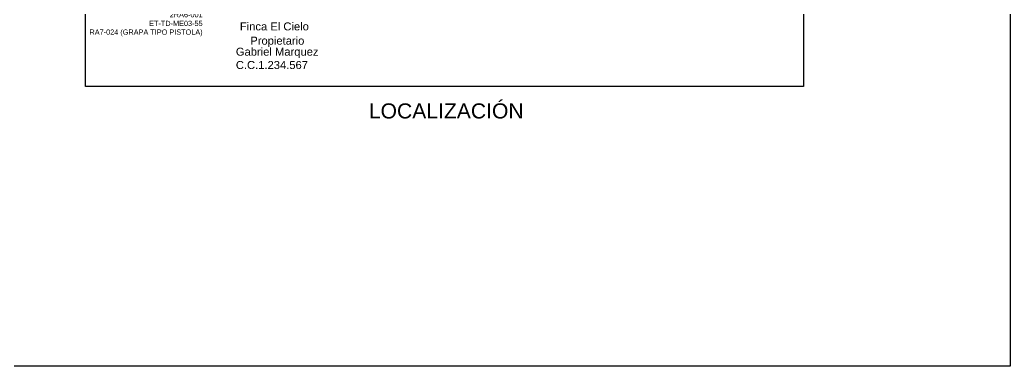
# Model space of a CAD drawing. Header units: metres. Extents: x 227 to 376, y 149 to 264.
# Drawn here: x 246.73 to 256.21, y 220.15 to 223.47 of the extents above; entities that cross this region are included whole.
import ezdxf

# ---------------------------------------------------------------- set-up
doc = ezdxf.new("R2010")
doc.units = ezdxf.units.M
doc.layers.add('Esquemas', color=7, linetype='Continuous', lineweight=25)
doc.layers.add('textos', color=7, linetype='Continuous', lineweight=13)
doc.styles.add('Textos Catografia', font='arial.ttf')

msp = doc.modelspace()

# ---------------------------------------------------------------- linework, layer by layer
at = {"layer": 'Esquemas'}
for points in [[(227.1742, 232.0305), (256.2124, 232.0305), (256.2124, 220.1548), (227.1742, 220.1548)], [(247.3609, 229.8118), (254.2329, 229.8118), (254.2329, 222.8336), (247.3609, 222.8336)]]:
    msp.add_lwpolyline(points, close=True, dxfattribs=at)

# ---------------------------------------------------------------- texts
at = {"layer": 'textos', "insert": (247.3174, 223.3162), "char_height": 0.05, "width": 1.164459, "attachment_point": 7, "style": 'Textos Catografia'}
msp.add_mtext('\\pxqr;RA3-013\\PRA3-040\\P2RA6-001\\PET-TD-ME03-55\\PRA7-024 (GRAPA TIPO PISTOLA)', dxfattribs=at)
at = {"layer": 'textos', "attachment_point": 7, "style": 'Textos Catografia'}
for s, insert, char_height in [('Finca El Cielo', (248.8384, 223.3715), 0.076625), ('Propietario', (248.9383, 223.2127), 0.076625), ('Gabriel Marquez\\PC.C.1.234.567', (248.7999, 223.0014), 0.076625), ('LOCALIZACIÓN', (250.0729, 222.5266), 0.144623)]:
    msp.add_mtext(s, dxfattribs=dict(at, insert=insert, char_height=char_height))

doc.saveas('drawing.dxf')
